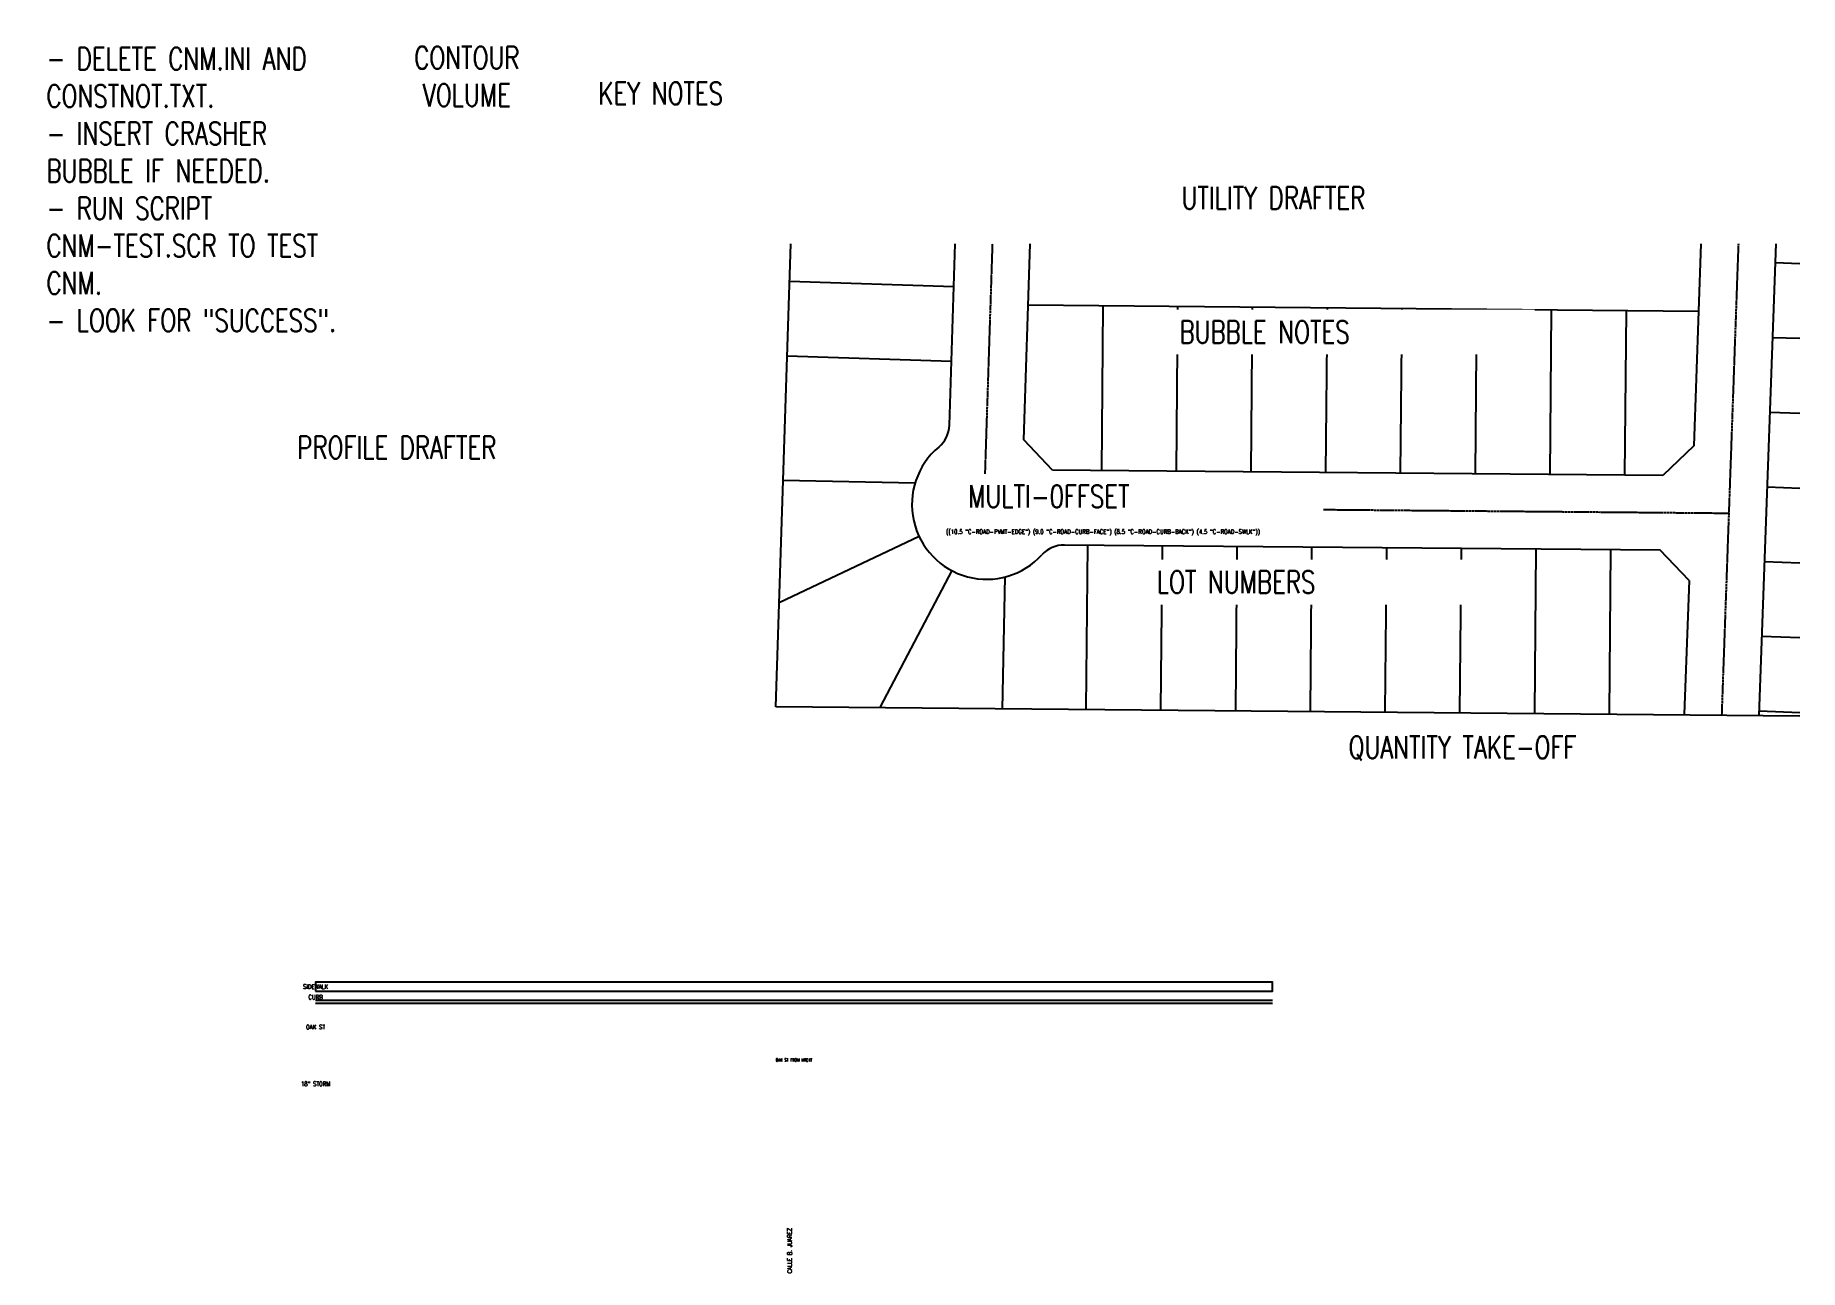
# Model space of a CAD drawing. Extents: x 9852 to 11033, y 20080 to 20905.
import ezdxf
from ezdxf.enums import TextEntityAlignment as Align

# ---------------------------------------------------------------- set-up
doc = ezdxf.new("R2010")
doc.units = 0
doc.header["$MEASUREMENT"] = 0
doc.linetypes.add('CENTER', pattern=[2, 1.25, -0.25, 0.25, -0.25])
doc.layers.get('0').update_dxf_attribs({"linetype": 'CONTINUOUS'})
for name, color, linetype in [('C-ANNO-HCNM-TEST', 7, 'CONTINUOUS'), ('C-ANNO-RDME', 7, 'CONTINUOUS'), ('C-PROP-BNDY', 2, 'CONTINUOUS'), ('C-PROP-LINE', 3, 'CONTINUOUS'), ('C-ROAD-CURB', 7, 'CONTINUOUS'), ('C-RWAY-CNTR', 4, 'CENTER'), ('C-RWAY-LINE', 1, 'CONTINUOUS')]:
    doc.layers.add(name, color=color, linetype=linetype)
doc.styles.add('romans', font='romans.shx', dxfattribs={"width": 0.75})
doc.styles.get("Standard").update_dxf_attribs({"font": 'romans.shx', "width": 0.75})

msp = doc.modelspace()

# ---------------------------------------------------------------- linework, layer by layer
msp.add_lwpolyline([(10040, 20266), (10680, 20266), (10680, 20272), (10040, 20272)], close=True)
at = {"layer": 'C-PROP-BNDY'}
for p, q in [((10347.8, 20456.1), (10357.9, 20765.8)), ((11032.8, 20449.9), (10347.8, 20456.1))]:
    msp.add_line(p, q, dxfattribs=at)
at = {"layer": 'C-PROP-LINE'}
for p, q in [((11032.8, 20752.3), (11016.3, 20752.9)), ((10467, 20737), (10357.1, 20740.6)), ((10965.1, 20720.5), (10516.6, 20724.6)), ((10566.6, 20724.1), (10565.6, 20614.1)), ((10616.6, 20723.7), (10615.6, 20613.7)), ((10666.6, 20723.2), (10665.6, 20613.2)), ((10716.6, 20722.8), (10715.6, 20612.8)), ((10766.6, 20722.3), (10765.6, 20612.3)), ((10816.6, 20721.9), (10815.6, 20611.9)), ((10866.6, 20721.4), (10865.6, 20611.4)), ((10916.6, 20721), (10915.6, 20611)), ((11032.8, 20702.3), (11014.5, 20702.9)), ((10465.4, 20687), (10355.4, 20690.6)), ((11032.8, 20652.3), (11012.7, 20653)), ((10352.6, 20607.7), (10441, 20605.9)), ((11032.8, 20602.2), (11010.9, 20603)), ((10443.7, 20570), (10350.6, 20525.9)), ((10555.5, 20454.9), (10556.5, 20564.2)), ((10605.5, 20454.4), (10606.5, 20563.7)), ((10655.5, 20454), (10656.5, 20563.3)), ((10705.5, 20453.5), (10706.5, 20562.9)), ((10755.5, 20453.1), (10756.5, 20562.4)), ((10805.5, 20452.6), (10806.5, 20562)), ((10855.5, 20452.2), (10856.5, 20561.5)), ((10905.5, 20451.7), (10906.5, 20561.1)), ((11032.8, 20552.2), (11009.1, 20553)), ((10465.6, 20547.2), (10417.6, 20456)), ((10499.5, 20454.6), (10501.3, 20543)), ((11032.8, 20502.2), (11007.4, 20503.1)), ((11032.8, 20452.1), (11005.6, 20453.1))]:
    msp.add_line(p, q, dxfattribs=at)
at = {"layer": 'C-ROAD-CURB'}
for p, q in [((10040, 20260), (10680, 20260)), ((10040, 20258), (10680, 20258))]:
    msp.add_line(p, q, dxfattribs=at)
at = {"layer": 'C-RWAY-CNTR'}
for p, q in [((10487.2, 20589.8), (10492.9, 20765.8)), ((10991.7, 20765.8), (10980.5, 20450.4)), ((10985.3, 20585.4), (10487.2, 20589.8))]:
    msp.add_line(p, q, dxfattribs=at)
at = {"layer": 'C-RWAY-LINE'}
for p, q in [((10464, 20644.5), (10467.9, 20765.8)), ((10513.7, 20634.6), (10518, 20765.8)), ((10966.7, 20765.8), (10961.9, 20630.6)), ((11016.7, 20765.8), (11005.5, 20450.2)), ((10533, 20614.4), (10513.7, 20634.6)), ((10961.9, 20630.6), (10941.2, 20610.8)), ((10941.2, 20610.8), (10533, 20614.4)), ((10939.4, 20560.8), (10540.9, 20564.3)), ((10958.7, 20540.6), (10939.4, 20560.8)), ((10958.7, 20540.6), (10955.5, 20451.3))]:
    msp.add_line(p, q, dxfattribs=at)
for centre, radius, start, end in [((10444, 20645.1), 20, 309.9122, 358.1369), ((10488.9, 20591.4), 50, 129.9122, 317.7117), ((10540.7, 20544.3), 20, 89.487, 137.7117)]:
    msp.add_arc(centre, radius, start, end, dxfattribs=at)

# ---------------------------------------------------------------- texts
at = {"attachment_point": 5, "style": 'romans'}
for s, insert, char_height in [('SIDEWALK', (10040, 20269), 3), ('CURB', (10040, 20262), 3), ('OAK ST FROM MTEXT', (10360, 20220), 2)]:
    msp.add_mtext(s, dxfattribs=dict(at, insert=insert, char_height=char_height))
at = {"layer": 'C-ANNO-HCNM-TEST', "char_height": 15, "bg_fill": 3, "box_fill_scale": 1.5, "bg_fill_color": 256, "bg_fill_transparency": 0}
for s, insert, width, attachment_point in [('- DELETE CNM.INI AND CONSTNOT.TXT.\\P- INSERT CRASHER BUBBLE IF NEEDED.\\P- RUN SCRIPT CNM-TEST.SCR TO TEST CNM. \\P- LOOK FOR "SUCCESS".', (9860, 20897), 230.129, 1), ('KEY NOTES', (10270.9, 20873.8), 93.9, 2), ('UTILITY DRAFTER', (10619.2, 20803.9), 230.129, 1), ('PROFILE DRAFTER', (10027.8, 20637), 230.129, 1)]:
    msp.add_mtext(s, dxfattribs=dict(at, insert=insert, width=width, attachment_point=attachment_point))
at = {"layer": 'C-ANNO-RDME', "width": 0.75}
msp.add_text('((10.5 "C-ROAD-PVMT-EDGE") (9.0 "C-ROAD-CURB-FACE") (8.5 "C-ROAD-CURB-BACK") (4.5 "C-ROAD-SWLK"))', height=3, dxfattribs=at).set_placement((10566.7, 20573), align=Align.MIDDLE)
at = {"layer": 'C-ROAD-CURB', "char_height": 3, "attachment_point": 5, "style": 'romans'}
for s, insert in [('OAK ST', (10040, 20242)), ('18" STORM', (10040, 20204))]:
    msp.add_mtext(s, dxfattribs=dict(at, insert=insert))
at = {"layer": 'C-ROAD-CURB', "insert": (10357.1, 20092.5), "char_height": 3, "attachment_point": 5, "rotation": 90, "style": 'romans'}
msp.add_mtext('CALLE B. JUAREZ', dxfattribs=at)

# ---------------------------------------------------------------- next in the draw order: texts
at = {"layer": 'C-ANNO-HCNM-TEST', "char_height": 15, "bg_fill": 3, "box_fill_scale": 1.5, "bg_fill_color": 256, "bg_fill_transparency": 0}
for s, insert, width, attachment_point in [('CONTOUR VOLUME', (10141.2, 20897.6), 90.686, 2), ('BUBBLE NOTES', (10617.9, 20714.2), 230.129, 1), ('MULTI-0FFSET', (10476.5, 20604.3), 230.129, 1), ('LOT NUMBERS', (10602.7, 20547), 230.129, 1), ('QUANTITY TAKE-OFF', (10807.2, 20436.6), 230.129, 2)]:
    msp.add_mtext(s, dxfattribs=dict(at, insert=insert, width=width, attachment_point=attachment_point))

doc.saveas('drawing.dxf')
